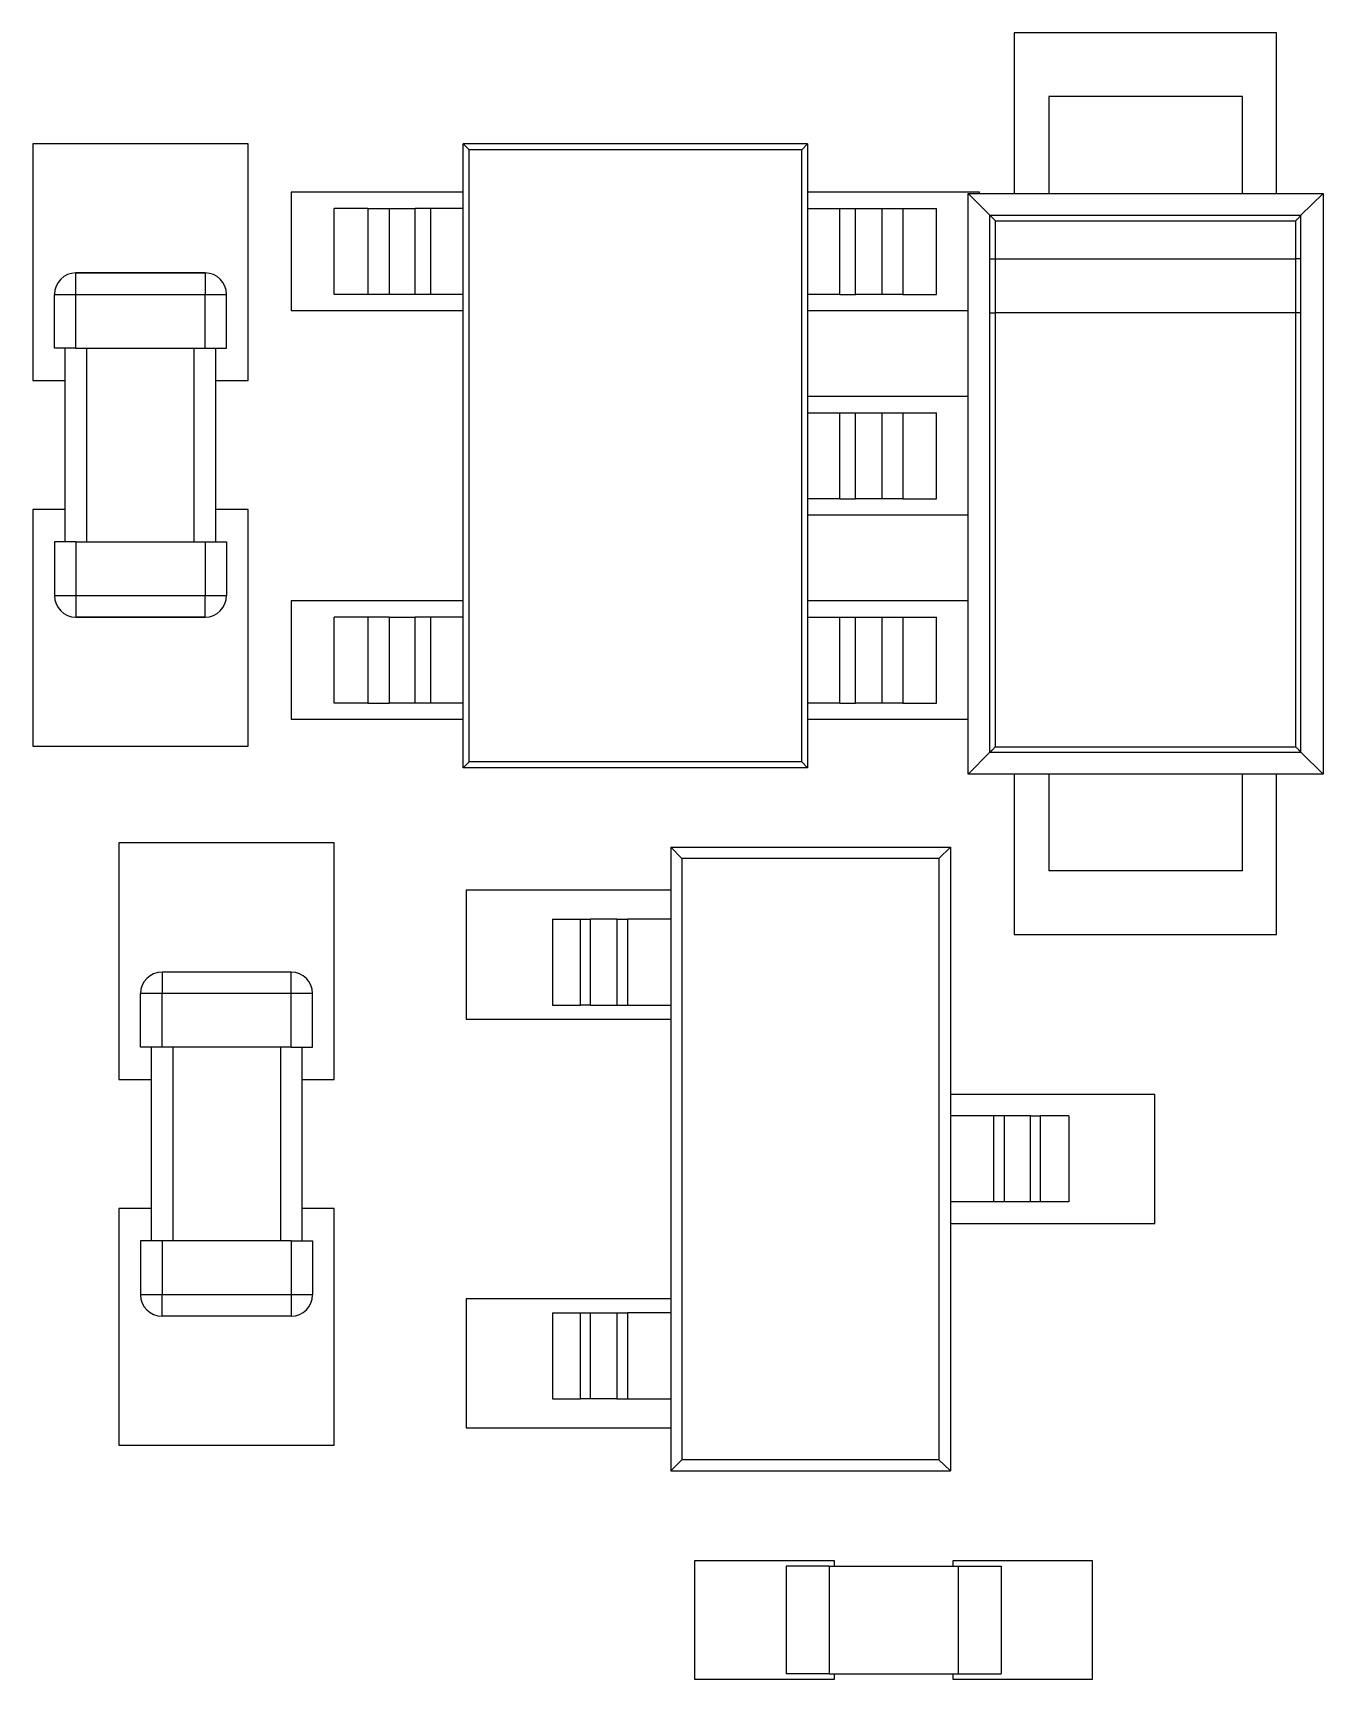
# Model space of a CAD drawing. Extents: x 89.7 to 173.2, y 85.9 to 138.5.
# Drawn here: x 106.4 to 112.4, y 101.71 to 109.37 of the extents above; entities that cross this region are included whole.
import ezdxf

# ---------------------------------------------------------------- set-up
doc = ezdxf.new("R2010")
doc.units = 0
doc.layers.add('View005', color=7, linetype='CONTINUOUS')

msp = doc.modelspace()

# ---------------------------------------------------------------- linework, layer by layer
at = {"layer": 'View005'}
for p, q in [((110.961, 109.366), (110.961, 108.62)), ((112.18, 109.366), (110.961, 109.366)), ((110.961, 109.366), (110.961, 108.62)), ((112.18, 109.366), (110.961, 109.366)), ((112.18, 108.62), (112.18, 109.366)), ((112.18, 108.62), (112.18, 109.366)), ((111.121, 109.07), (111.121, 108.62)), ((112.021, 109.07), (111.121, 109.07)), ((111.121, 109.07), (111.121, 108.62)), ((112.021, 109.07), (111.121, 109.07)), ((112.021, 108.62), (112.021, 109.07)), ((112.021, 108.62), (112.021, 109.07)), ((107.4, 108.85), (106.4, 108.85)), ((106.4, 108.85), (106.4, 107.75)), ((107.4, 108.85), (106.4, 108.85)), ((106.4, 108.85), (106.4, 107.75)), ((107.4, 107.75), (107.4, 108.85)), ((107.4, 107.75), (107.4, 108.85)), ((108.4, 105.95), (108.4, 108.85)), ((108.4, 108.85), (108.427, 108.823)), ((110, 108.85), (108.4, 108.85)), ((108.4, 105.95), (108.4, 108.85)), ((108.4, 108.85), (108.427, 108.823)), ((110, 108.85), (108.4, 108.85)), ((110, 108.85), (109.973, 108.823)), ((110, 108.85), (109.973, 108.823)), ((110, 108.85), (110, 105.95)), ((110, 108.85), (110, 105.95)), ((108.427, 105.977), (108.427, 108.823)), ((109.973, 108.823), (108.427, 108.823)), ((108.427, 105.977), (108.427, 108.823)), ((109.973, 108.823), (108.427, 108.823)), ((109.973, 105.977), (109.973, 108.823)), ((109.973, 105.977), (109.973, 108.823)), ((108.4, 108.625), (107.6, 108.625)), ((107.6, 108.625), (107.6, 108.075)), ((108.4, 108.625), (107.6, 108.625)), ((107.6, 108.625), (107.6, 108.075)), ((110.8, 108.625), (110, 108.625)), ((110.8, 108.625), (110, 108.625)), ((110.848, 108.518), (110.746, 108.62)), ((110.746, 108.62), (111.121, 108.62)), ((110.746, 105.92), (110.746, 108.62)), ((110.848, 108.518), (110.746, 108.62)), ((110.746, 108.62), (111.121, 108.62)), ((110.746, 105.92), (110.746, 108.62)), ((110.8, 108.62), (110.8, 108.625)), ((110.8, 108.62), (110.8, 108.625)), ((111.121, 108.62), (112.021, 108.62)), ((111.121, 108.62), (112.021, 108.62)), ((112.021, 108.62), (112.396, 108.62)), ((112.021, 108.62), (112.396, 108.62)), ((112.293, 108.518), (112.396, 108.62)), ((112.293, 108.518), (112.396, 108.62)), ((112.396, 108.62), (112.396, 105.92)), ((112.396, 108.62), (112.396, 105.92)), ((107.957, 108.55), (107.8, 108.55)), ((107.8, 108.15), (107.8, 108.55)), ((107.957, 108.55), (107.8, 108.55)), ((107.8, 108.15), (107.8, 108.55)), ((107.957, 108.55), (107.957, 108.15)), ((107.957, 108.55), (107.957, 108.15)), ((108.055, 108.55), (108.177, 108.55)), ((108.055, 108.55), (108.177, 108.55)), ((108.055, 108.55), (108.055, 108.15)), ((108.055, 108.55), (108.055, 108.15)), ((108.177, 108.15), (108.177, 108.55)), ((108.177, 108.15), (108.177, 108.55)), ((108.4, 108.55), (108.25, 108.55)), ((108.4, 108.55), (108.25, 108.55)), ((108.25, 108.15), (108.25, 108.55)), ((108.25, 108.15), (108.25, 108.55)), ((110, 108.55), (110.15, 108.55)), ((110, 108.55), (110.15, 108.55)), ((110.15, 108.15), (110.15, 108.55)), ((110.15, 108.15), (110.15, 108.55)), ((110.223, 108.55), (110.345, 108.55)), ((110.223, 108.55), (110.345, 108.55)), ((110.223, 108.15), (110.223, 108.55)), ((110.223, 108.15), (110.223, 108.55)), ((110.345, 108.55), (110.345, 108.15)), ((110.345, 108.55), (110.345, 108.15)), ((110.443, 108.55), (110.6, 108.55)), ((110.443, 108.55), (110.6, 108.55)), ((110.443, 108.55), (110.443, 108.15)), ((110.443, 108.55), (110.443, 108.15)), ((110.6, 108.15), (110.6, 108.55)), ((110.6, 108.15), (110.6, 108.55)), ((110.848, 108.518), (112.293, 108.518)), ((110.848, 108.315), (110.848, 108.518)), ((110.848, 108.518), (112.293, 108.518)), ((110.848, 108.315), (110.848, 108.518)), ((110.873, 108.493), (112.269, 108.493)), ((110.873, 108.315), (110.873, 108.493)), ((110.873, 108.493), (112.269, 108.493)), ((110.873, 108.315), (110.873, 108.493)), ((112.269, 108.315), (112.269, 108.493)), ((112.269, 108.315), (112.269, 108.493)), ((112.293, 108.315), (112.293, 108.518)), ((112.293, 108.315), (112.293, 108.518)), ((110.848, 108.065), (110.848, 108.315)), ((110.848, 108.065), (110.848, 108.315)), ((110.873, 108.065), (110.873, 108.315)), ((110.873, 108.065), (110.873, 108.315)), ((110.873, 108.315), (112.269, 108.315)), ((110.873, 108.315), (112.269, 108.315)), ((112.269, 108.065), (112.269, 108.315)), ((112.269, 108.065), (112.269, 108.315)), ((112.293, 108.065), (112.293, 108.315)), ((112.293, 108.065), (112.293, 108.315)), ((106.6, 108.25), (107.2, 108.25)), ((107.2, 108.25), (106.6, 108.25)), ((106.6, 108.25), (107.2, 108.25)), ((107.2, 108.25), (106.6, 108.25)), ((106.6, 108.25), (107.2, 108.25)), ((106.6, 108.25), (107.2, 108.25)), ((107.2, 108.25), (106.6, 108.25)), ((107.2, 108.25), (106.6, 108.25)), ((106.6, 108.25), (107.2, 108.25)), ((106.6, 108.25), (107.2, 108.25)), ((107.2, 108.25), (106.6, 108.25)), ((107.2, 108.25), (106.6, 108.25)), ((106.5, 107.9), (106.5, 108.15)), ((106.5, 107.9), (106.5, 108.15)), ((106.5, 107.9), (106.5, 108.15)), ((106.5, 107.9), (106.5, 108.15)), ((106.5, 107.9), (106.5, 108.15)), ((106.5, 107.9), (106.5, 108.15)), ((106.6, 107.9), (106.6, 108.15)), ((106.6, 108.15), (107.2, 108.15)), ((106.6, 107.9), (106.6, 108.15)), ((106.6, 108.15), (107.2, 108.15)), ((106.6, 107.9), (106.6, 108.15)), ((106.6, 108.15), (107.2, 108.15)), ((106.6, 107.9), (106.6, 108.15)), ((106.6, 108.15), (107.2, 108.15)), ((106.6, 107.9), (106.6, 108.15)), ((106.6, 108.15), (107.2, 108.15)), ((106.6, 107.9), (106.6, 108.15)), ((106.6, 108.15), (107.2, 108.15)), ((107.2, 107.9), (107.2, 108.15)), ((107.2, 107.9), (107.2, 108.15)), ((107.2, 107.9), (107.2, 108.15)), ((107.2, 107.9), (107.2, 108.15)), ((107.2, 107.9), (107.2, 108.15)), ((107.2, 107.9), (107.2, 108.15)), ((107.3, 107.9), (107.3, 108.15)), ((107.3, 107.9), (107.3, 108.15)), ((107.3, 107.9), (107.3, 108.15)), ((107.3, 107.9), (107.3, 108.15)), ((107.3, 107.9), (107.3, 108.15)), ((107.3, 107.9), (107.3, 108.15)), ((107.957, 108.15), (107.8, 108.15)), ((107.957, 108.15), (107.8, 108.15)), ((108.177, 108.15), (108.055, 108.15)), ((108.177, 108.15), (108.055, 108.15)), ((108.4, 108.15), (108.25, 108.15)), ((108.4, 108.15), (108.25, 108.15)), ((110.15, 108.15), (110, 108.15)), ((110.15, 108.15), (110, 108.15)), ((110.345, 108.15), (110.223, 108.15)), ((110.345, 108.15), (110.223, 108.15)), ((110.443, 108.15), (110.6, 108.15)), ((110.443, 108.15), (110.6, 108.15)), ((107.6, 108.075), (108.4, 108.075)), ((107.6, 108.075), (108.4, 108.075)), ((110, 108.075), (110.746, 108.075)), ((110, 108.075), (110.746, 108.075)), ((110.848, 106.022), (110.848, 108.065)), ((110.848, 106.022), (110.848, 108.065)), ((110.873, 106.047), (110.873, 108.065)), ((110.873, 106.047), (110.873, 108.065)), ((112.269, 108.065), (110.873, 108.065)), ((112.269, 108.065), (110.873, 108.065)), ((112.269, 106.047), (112.269, 108.065)), ((112.269, 106.047), (112.269, 108.065)), ((112.293, 106.022), (112.293, 108.065)), ((112.293, 106.022), (112.293, 108.065)), ((106.55, 107), (106.55, 107.9)), ((106.55, 107), (106.55, 107.9)), ((106.55, 107), (106.55, 107.9)), ((106.55, 107), (106.55, 107.9)), ((106.6, 107.9), (107.2, 107.9)), ((106.6, 107.9), (107.2, 107.9)), ((106.6, 107.9), (107.2, 107.9)), ((106.6, 107.9), (107.2, 107.9)), ((106.6, 107.9), (107.2, 107.9)), ((106.6, 107.9), (107.2, 107.9)), ((106.65, 107), (106.65, 107.9)), ((106.65, 107), (106.65, 107.9)), ((107.15, 107), (107.15, 107.9)), ((107.15, 107), (107.15, 107.9)), ((107.25, 107), (107.25, 107.9)), ((107.25, 107), (107.25, 107.9)), ((107.25, 107), (107.25, 107.9)), ((107.25, 107), (107.25, 107.9)), ((106.4, 107.75), (106.55, 107.75)), ((106.4, 107.75), (106.55, 107.75)), ((107.25, 107.75), (107.4, 107.75)), ((107.25, 107.75), (107.4, 107.75)), ((110.746, 107.675), (110, 107.675)), ((110.746, 107.675), (110, 107.675)), ((110, 107.6), (110.15, 107.6)), ((110, 107.6), (110.15, 107.6)), ((110.15, 107.2), (110.15, 107.6)), ((110.15, 107.2), (110.15, 107.6)), ((110.223, 107.6), (110.345, 107.6)), ((110.223, 107.6), (110.345, 107.6)), ((110.223, 107.2), (110.223, 107.6)), ((110.223, 107.2), (110.223, 107.6)), ((110.345, 107.6), (110.345, 107.2)), ((110.345, 107.6), (110.345, 107.2)), ((110.443, 107.6), (110.6, 107.6)), ((110.443, 107.6), (110.6, 107.6)), ((110.443, 107.6), (110.443, 107.2)), ((110.443, 107.6), (110.443, 107.2)), ((110.6, 107.2), (110.6, 107.6)), ((110.6, 107.2), (110.6, 107.6)), ((106.55, 107.15), (106.4, 107.15)), ((106.4, 107.15), (106.4, 106.05)), ((106.55, 107.15), (106.4, 107.15)), ((106.4, 107.15), (106.4, 106.05)), ((107.4, 107.15), (107.25, 107.15)), ((107.4, 107.15), (107.25, 107.15)), ((107.4, 106.05), (107.4, 107.15)), ((107.4, 106.05), (107.4, 107.15)), ((110.15, 107.2), (110, 107.2)), ((110.15, 107.2), (110, 107.2)), ((110.345, 107.2), (110.223, 107.2)), ((110.345, 107.2), (110.223, 107.2)), ((110.443, 107.2), (110.6, 107.2)), ((110.443, 107.2), (110.6, 107.2)), ((110, 107.125), (110.746, 107.125)), ((110, 107.125), (110.746, 107.125)), ((106.5, 107), (106.5, 106.75)), ((106.5, 107), (106.5, 106.75)), ((106.5, 107), (106.5, 106.75)), ((106.5, 107), (106.5, 106.75)), ((106.5, 107), (106.5, 106.75)), ((106.5, 107), (106.5, 106.75)), ((106.6, 107), (107.2, 107)), ((106.6, 107), (107.2, 107)), ((106.6, 107), (107.2, 107)), ((106.6, 107), (106.6, 106.75)), ((106.6, 107), (107.2, 107)), ((106.6, 107), (106.6, 106.75)), ((106.6, 107), (107.2, 107)), ((106.6, 107), (106.6, 106.75)), ((106.6, 107), (107.2, 107)), ((106.6, 107), (106.6, 106.75)), ((106.6, 107), (106.6, 106.75)), ((106.6, 107), (106.6, 106.75)), ((107.2, 107), (107.2, 106.75)), ((107.2, 107), (107.2, 106.75)), ((107.2, 107), (107.2, 106.75)), ((107.2, 107), (107.2, 106.75)), ((107.2, 107), (107.2, 106.75)), ((107.2, 107), (107.2, 106.75)), ((107.3, 107), (107.3, 106.75)), ((107.3, 107), (107.3, 106.75)), ((107.3, 107), (107.3, 106.75)), ((107.3, 107), (107.3, 106.75)), ((107.3, 107), (107.3, 106.75)), ((107.3, 107), (107.3, 106.75)), ((106.6, 106.75), (107.2, 106.75)), ((106.6, 106.75), (107.2, 106.75)), ((106.6, 106.75), (107.2, 106.75)), ((106.6, 106.75), (107.2, 106.75)), ((106.6, 106.75), (107.2, 106.75)), ((106.6, 106.75), (107.2, 106.75)), ((108.4, 106.725), (107.6, 106.725)), ((107.6, 106.725), (107.6, 106.175)), ((108.4, 106.725), (107.6, 106.725)), ((107.6, 106.725), (107.6, 106.175)), ((110.746, 106.725), (110, 106.725)), ((110.746, 106.725), (110, 106.725)), ((106.6, 106.65), (107.2, 106.65)), ((107.2, 106.65), (106.6, 106.65)), ((106.6, 106.65), (107.2, 106.65)), ((107.2, 106.65), (106.6, 106.65)), ((106.6, 106.65), (107.2, 106.65)), ((106.6, 106.65), (107.2, 106.65)), ((107.2, 106.65), (106.6, 106.65)), ((107.2, 106.65), (106.6, 106.65)), ((106.6, 106.65), (107.2, 106.65)), ((106.6, 106.65), (107.2, 106.65)), ((107.2, 106.65), (106.6, 106.65)), ((107.2, 106.65), (106.6, 106.65)), ((107.8, 106.25), (107.8, 106.65)), ((107.957, 106.65), (107.8, 106.65)), ((107.8, 106.25), (107.8, 106.65)), ((107.957, 106.65), (107.8, 106.65)), ((107.957, 106.65), (107.957, 106.25)), ((107.957, 106.65), (107.957, 106.25)), ((108.055, 106.65), (108.177, 106.65)), ((108.055, 106.65), (108.177, 106.65)), ((108.055, 106.65), (108.055, 106.25)), ((108.055, 106.65), (108.055, 106.25)), ((108.177, 106.25), (108.177, 106.65)), ((108.177, 106.25), (108.177, 106.65)), ((108.4, 106.65), (108.25, 106.65)), ((108.4, 106.65), (108.25, 106.65)), ((108.25, 106.25), (108.25, 106.65)), ((108.25, 106.25), (108.25, 106.65)), ((110, 106.65), (110.15, 106.65)), ((110, 106.65), (110.15, 106.65)), ((110.15, 106.25), (110.15, 106.65)), ((110.15, 106.25), (110.15, 106.65)), ((110.223, 106.65), (110.345, 106.65)), ((110.223, 106.65), (110.345, 106.65)), ((110.223, 106.25), (110.223, 106.65)), ((110.223, 106.25), (110.223, 106.65)), ((110.345, 106.65), (110.345, 106.25)), ((110.345, 106.65), (110.345, 106.25)), ((110.443, 106.65), (110.6, 106.65)), ((110.443, 106.65), (110.6, 106.65)), ((110.443, 106.65), (110.443, 106.25)), ((110.443, 106.65), (110.443, 106.25)), ((110.6, 106.25), (110.6, 106.65)), ((110.6, 106.25), (110.6, 106.65)), ((107.957, 106.25), (107.8, 106.25)), ((107.957, 106.25), (107.8, 106.25)), ((108.177, 106.25), (108.055, 106.25)), ((108.177, 106.25), (108.055, 106.25)), ((108.4, 106.25), (108.25, 106.25)), ((108.4, 106.25), (108.25, 106.25)), ((110.15, 106.25), (110, 106.25)), ((110.15, 106.25), (110, 106.25)), ((110.345, 106.25), (110.223, 106.25)), ((110.345, 106.25), (110.223, 106.25)), ((110.443, 106.25), (110.6, 106.25)), ((110.443, 106.25), (110.6, 106.25)), ((107.6, 106.175), (108.4, 106.175)), ((107.6, 106.175), (108.4, 106.175)), ((110, 106.175), (110.746, 106.175)), ((110, 106.175), (110.746, 106.175)), ((106.4, 106.05), (107.4, 106.05)), ((106.4, 106.05), (107.4, 106.05)), ((110.848, 106.022), (110.746, 105.92)), ((110.848, 106.022), (110.746, 105.92)), ((110.848, 106.022), (112.293, 106.022)), ((110.848, 106.022), (112.293, 106.022)), ((110.873, 106.047), (112.269, 106.047)), ((110.873, 106.047), (112.269, 106.047)), ((112.293, 106.022), (112.396, 105.92)), ((112.293, 106.022), (112.396, 105.92)), ((108.4, 105.95), (108.427, 105.977)), ((108.4, 105.95), (108.427, 105.977)), ((110, 105.95), (108.4, 105.95)), ((110, 105.95), (108.4, 105.95)), ((109.973, 105.977), (108.427, 105.977)), ((109.973, 105.977), (108.427, 105.977)), ((110, 105.95), (109.973, 105.977)), ((110, 105.95), (109.973, 105.977)), ((111.121, 105.92), (110.746, 105.92)), ((111.121, 105.92), (110.746, 105.92)), ((110.961, 105.92), (110.961, 105.175)), ((110.961, 105.92), (110.961, 105.175)), ((112.021, 105.92), (111.121, 105.92)), ((111.121, 105.92), (111.121, 105.47)), ((112.021, 105.92), (111.121, 105.92)), ((111.121, 105.92), (111.121, 105.47)), ((112.396, 105.92), (112.021, 105.92)), ((112.021, 105.47), (112.021, 105.92)), ((112.396, 105.92), (112.021, 105.92)), ((112.021, 105.47), (112.021, 105.92)), ((112.18, 105.175), (112.18, 105.92)), ((112.18, 105.175), (112.18, 105.92)), ((106.8, 105.6), (106.8, 104.5)), ((107.8, 105.6), (106.8, 105.6)), ((106.8, 105.6), (106.8, 104.5)), ((107.8, 105.6), (106.8, 105.6)), ((107.8, 104.5), (107.8, 105.6)), ((107.8, 104.5), (107.8, 105.6)), ((109.364, 105.581), (110.664, 105.581)), ((109.416, 105.528), (109.364, 105.581)), ((109.364, 105.581), (109.364, 105.246)), ((109.364, 105.581), (110.664, 105.581)), ((109.416, 105.528), (109.364, 105.581)), ((109.364, 105.581), (109.364, 105.246)), ((110.664, 105.581), (110.611, 105.528)), ((110.664, 105.581), (110.611, 105.528)), ((110.664, 105.581), (110.664, 105.246)), ((110.664, 105.581), (110.664, 105.246)), ((110.611, 105.528), (109.416, 105.528)), ((109.416, 105.528), (109.416, 102.733)), ((110.611, 105.528), (109.416, 105.528)), ((109.416, 105.528), (109.416, 102.733)), ((110.611, 105.528), (110.611, 102.733)), ((110.611, 105.528), (110.611, 102.733)), ((112.021, 105.47), (111.121, 105.47)), ((112.021, 105.47), (111.121, 105.47)), ((108.414, 105.381), (108.414, 104.781)), ((109.364, 105.381), (108.414, 105.381)), ((108.414, 105.381), (108.414, 104.781)), ((109.364, 105.381), (108.414, 105.381)), ((108.814, 105.246), (108.945, 105.246)), ((108.814, 105.246), (108.814, 104.846)), ((108.814, 105.246), (108.945, 105.246)), ((108.814, 105.246), (108.814, 104.846)), ((108.945, 104.846), (108.945, 105.246)), ((108.945, 104.846), (108.945, 105.246)), ((109.113, 105.246), (108.991, 105.246)), ((109.113, 105.246), (108.991, 105.246)), ((108.991, 104.846), (108.991, 105.246)), ((108.991, 104.846), (108.991, 105.246)), ((109.113, 105.246), (109.113, 104.846)), ((109.113, 105.246), (109.113, 104.846)), ((109.364, 105.246), (109.164, 105.246)), ((109.364, 105.246), (109.164, 105.246)), ((109.164, 105.246), (109.164, 104.846)), ((109.164, 105.246), (109.164, 104.846)), ((109.364, 105.246), (109.364, 104.846)), ((109.364, 105.246), (109.364, 104.846)), ((110.664, 105.246), (110.664, 104.846)), ((110.664, 105.246), (110.664, 104.846)), ((110.961, 105.175), (112.18, 105.175)), ((110.961, 105.175), (112.18, 105.175)), ((107.6, 105), (107, 105)), ((107.6, 105), (107, 105)), ((107.6, 105), (107, 105)), ((107.6, 105), (107, 105)), ((107.6, 105), (107, 105)), ((107.6, 105), (107, 105)), ((106.9, 104.65), (106.9, 104.9)), ((106.9, 104.65), (106.9, 104.9)), ((106.9, 104.65), (106.9, 104.9)), ((106.9, 104.65), (106.9, 104.9)), ((106.9, 104.65), (106.9, 104.9)), ((106.9, 104.65), (106.9, 104.9)), ((106.9, 104.65), (106.9, 104.9)), ((106.9, 104.65), (106.9, 104.9)), ((106.9, 104.65), (106.9, 104.9)), ((106.9, 104.65), (106.9, 104.9)), ((106.9, 104.65), (106.9, 104.9)), ((106.9, 104.65), (106.9, 104.9)), ((107.6, 104.9), (107, 104.9)), ((107, 104.65), (107, 104.9)), ((107, 104.65), (107, 104.9)), ((107.6, 104.9), (107, 104.9)), ((107.6, 104.9), (107, 104.9)), ((107, 104.65), (107, 104.9)), ((107, 104.65), (107, 104.9)), ((107.6, 104.9), (107, 104.9)), ((107.6, 104.9), (107, 104.9)), ((107, 104.65), (107, 104.9)), ((107.6, 104.9), (107, 104.9)), ((107, 104.65), (107, 104.9)), ((107.6, 104.65), (107.6, 104.9)), ((107.6, 104.65), (107.6, 104.9)), ((107.6, 104.65), (107.6, 104.9)), ((107.6, 104.65), (107.6, 104.9)), ((107.6, 104.65), (107.6, 104.9)), ((107.6, 104.65), (107.6, 104.9)), ((107.7, 104.65), (107.7, 104.9)), ((107.7, 104.65), (107.7, 104.9)), ((107.7, 104.65), (107.7, 104.9)), ((107.7, 104.65), (107.7, 104.9)), ((107.7, 104.65), (107.7, 104.9)), ((107.7, 104.65), (107.7, 104.9)), ((107.7, 104.65), (107.7, 104.9)), ((107.7, 104.65), (107.7, 104.9)), ((107.7, 104.65), (107.7, 104.9)), ((107.7, 104.65), (107.7, 104.9)), ((107.7, 104.65), (107.7, 104.9)), ((107.7, 104.65), (107.7, 104.9)), ((108.414, 104.781), (109.364, 104.781)), ((108.414, 104.781), (109.364, 104.781)), ((108.814, 104.846), (108.945, 104.846)), ((108.814, 104.846), (108.945, 104.846)), ((108.991, 104.846), (109.113, 104.846)), ((108.991, 104.846), (109.113, 104.846)), ((109.164, 104.846), (109.364, 104.846)), ((109.164, 104.846), (109.364, 104.846)), ((109.364, 104.846), (109.364, 104.331)), ((109.364, 104.846), (109.364, 104.331)), ((110.664, 104.846), (110.664, 104.331)), ((110.664, 104.846), (110.664, 104.331)), ((106.95, 104.65), (106.95, 103.75)), ((106.95, 104.65), (106.95, 103.75)), ((106.95, 104.65), (106.95, 103.75)), ((106.95, 104.65), (106.95, 103.75)), ((107.6, 104.65), (107, 104.65)), ((107.6, 104.65), (107, 104.65)), ((107.6, 104.65), (107, 104.65)), ((107.6, 104.65), (107, 104.65)), ((107.6, 104.65), (107, 104.65)), ((107.6, 104.65), (107, 104.65)), ((107.05, 104.65), (107.05, 103.75)), ((107.05, 104.65), (107.05, 103.75)), ((107.55, 104.65), (107.55, 103.75)), ((107.55, 104.65), (107.55, 103.75)), ((107.65, 104.65), (107.65, 103.75)), ((107.65, 104.65), (107.65, 103.75)), ((106.8, 104.5), (106.95, 104.5)), ((106.8, 104.5), (106.95, 104.5)), ((107.65, 104.5), (107.8, 104.5)), ((107.65, 104.5), (107.8, 104.5)), ((111.614, 104.431), (110.664, 104.431)), ((111.614, 104.431), (110.664, 104.431)), ((111.614, 103.831), (111.614, 104.431)), ((111.614, 103.831), (111.614, 104.431)), ((109.364, 104.331), (109.364, 103.931)), ((109.364, 104.331), (109.364, 103.931)), ((110.864, 104.331), (110.664, 104.331)), ((110.664, 104.331), (110.664, 103.931)), ((110.864, 104.331), (110.664, 104.331)), ((110.664, 104.331), (110.664, 103.931)), ((110.864, 104.331), (110.864, 103.931)), ((110.864, 104.331), (110.864, 103.931)), ((111.036, 104.331), (110.914, 104.331)), ((111.036, 104.331), (110.914, 104.331)), ((110.914, 104.331), (110.914, 103.931)), ((110.914, 104.331), (110.914, 103.931)), ((111.036, 103.931), (111.036, 104.331)), ((111.036, 103.931), (111.036, 104.331)), ((111.214, 104.331), (111.082, 104.331)), ((111.214, 104.331), (111.082, 104.331)), ((111.082, 103.931), (111.082, 104.331)), ((111.082, 103.931), (111.082, 104.331)), ((111.214, 104.331), (111.214, 103.931)), ((111.214, 104.331), (111.214, 103.931)), ((109.364, 103.931), (109.364, 103.416)), ((109.364, 103.931), (109.364, 103.416)), ((110.864, 103.931), (110.664, 103.931)), ((110.664, 103.931), (110.664, 103.416)), ((110.864, 103.931), (110.664, 103.931)), ((110.664, 103.931), (110.664, 103.416)), ((111.036, 103.931), (110.914, 103.931)), ((111.036, 103.931), (110.914, 103.931)), ((111.214, 103.931), (111.082, 103.931)), ((111.214, 103.931), (111.082, 103.931)), ((106.8, 103.9), (106.8, 102.8)), ((106.95, 103.9), (106.8, 103.9)), ((106.8, 103.9), (106.8, 102.8)), ((106.95, 103.9), (106.8, 103.9)), ((107.8, 103.9), (107.65, 103.9)), ((107.8, 103.9), (107.65, 103.9)), ((107.8, 102.8), (107.8, 103.9)), ((107.8, 102.8), (107.8, 103.9)), ((110.664, 103.831), (111.614, 103.831)), ((110.664, 103.831), (111.614, 103.831)), ((106.9, 103.75), (106.9, 103.5)), ((106.9, 103.75), (106.9, 103.5)), ((106.9, 103.75), (106.9, 103.5)), ((106.9, 103.75), (106.9, 103.5)), ((106.9, 103.75), (106.9, 103.5)), ((106.9, 103.75), (106.9, 103.5)), ((107.6, 103.75), (107, 103.75)), ((107.6, 103.75), (107, 103.75)), ((107.6, 103.75), (107, 103.75)), ((107, 103.75), (107, 103.5)), ((107.6, 103.75), (107, 103.75)), ((107, 103.75), (107, 103.5)), ((107.6, 103.75), (107, 103.75)), ((107, 103.75), (107, 103.5)), ((107.6, 103.75), (107, 103.75)), ((107, 103.75), (107, 103.5)), ((107, 103.75), (107, 103.5)), ((107, 103.75), (107, 103.5)), ((107.6, 103.75), (107.6, 103.5)), ((107.6, 103.75), (107.6, 103.5)), ((107.6, 103.75), (107.6, 103.5)), ((107.6, 103.75), (107.6, 103.5)), ((107.6, 103.75), (107.6, 103.5)), ((107.6, 103.75), (107.6, 103.5)), ((107.7, 103.75), (107.7, 103.5)), ((107.7, 103.75), (107.7, 103.5)), ((107.7, 103.75), (107.7, 103.5)), ((107.7, 103.75), (107.7, 103.5)), ((107.7, 103.75), (107.7, 103.5)), ((107.7, 103.75), (107.7, 103.5)), ((107.6, 103.5), (107, 103.5)), ((107.6, 103.5), (107, 103.5)), ((107.6, 103.5), (107, 103.5)), ((107.6, 103.5), (107, 103.5)), ((107.6, 103.5), (107, 103.5)), ((107.6, 103.5), (107, 103.5)), ((108.414, 103.481), (108.414, 102.881)), ((109.364, 103.481), (108.414, 103.481)), ((108.414, 103.481), (108.414, 102.881)), ((109.364, 103.481), (108.414, 103.481)), ((107.6, 103.4), (107, 103.4)), ((107.6, 103.4), (107, 103.4)), ((107.6, 103.4), (107, 103.4)), ((107.6, 103.4), (107, 103.4)), ((107.6, 103.4), (107, 103.4)), ((107.6, 103.4), (107, 103.4)), ((108.814, 103.416), (108.945, 103.416)), ((108.814, 103.416), (108.814, 103.016)), ((108.814, 103.416), (108.945, 103.416)), ((108.814, 103.416), (108.814, 103.016)), ((108.945, 103.016), (108.945, 103.416)), ((108.945, 103.016), (108.945, 103.416)), ((108.991, 103.416), (109.113, 103.416)), ((108.991, 103.416), (109.113, 103.416)), ((108.991, 103.016), (108.991, 103.416)), ((108.991, 103.016), (108.991, 103.416)), ((109.113, 103.416), (109.113, 103.016)), ((109.113, 103.416), (109.113, 103.016)), ((109.364, 103.416), (109.164, 103.416)), ((109.364, 103.416), (109.164, 103.416)), ((109.164, 103.416), (109.164, 103.016)), ((109.164, 103.416), (109.164, 103.016)), ((109.364, 103.416), (109.364, 103.016)), ((109.364, 103.416), (109.364, 103.016)), ((110.664, 103.416), (110.664, 103.016)), ((110.664, 103.416), (110.664, 103.016)), ((108.814, 103.016), (108.945, 103.016)), ((108.814, 103.016), (108.945, 103.016)), ((109.113, 103.016), (108.991, 103.016)), ((109.113, 103.016), (108.991, 103.016)), ((109.164, 103.016), (109.364, 103.016)), ((109.164, 103.016), (109.364, 103.016)), ((109.364, 103.016), (109.364, 102.681)), ((109.364, 103.016), (109.364, 102.681)), ((110.664, 103.016), (110.664, 102.681)), ((110.664, 103.016), (110.664, 102.681)), ((108.414, 102.881), (109.364, 102.881)), ((108.414, 102.881), (109.364, 102.881)), ((106.8, 102.8), (107.8, 102.8)), ((106.8, 102.8), (107.8, 102.8)), ((109.416, 102.733), (109.364, 102.681)), ((109.416, 102.733), (109.364, 102.681)), ((110.611, 102.733), (109.416, 102.733)), ((110.611, 102.733), (109.416, 102.733)), ((110.611, 102.733), (110.664, 102.681)), ((110.611, 102.733), (110.664, 102.681)), ((109.364, 102.681), (110.664, 102.681)), ((109.364, 102.681), (110.664, 102.681)), ((110.125, 102.263), (109.475, 102.263)), ((109.475, 102.263), (109.475, 101.713)), ((110.125, 102.263), (109.475, 102.263)), ((109.475, 102.263), (109.475, 101.713)), ((110.125, 102.238), (110.125, 102.263)), ((110.125, 102.238), (110.125, 102.263)), ((111.325, 102.263), (110.675, 102.263)), ((110.675, 102.263), (110.675, 102.238)), ((111.325, 102.263), (110.675, 102.263)), ((110.675, 102.263), (110.675, 102.238)), ((111.325, 101.713), (111.325, 102.263)), ((111.325, 101.713), (111.325, 102.263)), ((109.9, 102.238), (109.9, 101.738)), ((110.1, 102.238), (109.9, 102.238)), ((109.9, 102.238), (109.9, 101.738)), ((110.1, 102.238), (109.9, 102.238)), ((110.1, 102.238), (110.1, 101.738)), ((110.1, 102.238), (110.1, 101.738)), ((110.1, 102.238), (110.7, 102.238)), ((110.1, 102.238), (110.1, 101.738)), ((110.1, 102.238), (110.1, 101.738)), ((110.1, 102.238), (110.7, 102.238)), ((110.7, 102.238), (110.7, 101.738)), ((110.7, 102.238), (110.9, 102.238)), ((110.7, 102.238), (110.7, 101.738)), ((110.7, 102.238), (110.7, 101.738)), ((110.7, 102.238), (110.9, 102.238)), ((110.7, 102.238), (110.7, 101.738)), ((110.9, 102.238), (110.9, 101.738)), ((110.9, 102.238), (110.9, 101.738)), ((109.475, 101.713), (110.125, 101.713)), ((109.475, 101.713), (110.125, 101.713)), ((110.1, 101.738), (109.9, 101.738)), ((110.1, 101.738), (109.9, 101.738)), ((110.1, 101.738), (110.7, 101.738)), ((110.1, 101.738), (110.7, 101.738)), ((110.125, 101.713), (110.125, 101.738)), ((110.125, 101.713), (110.125, 101.738)), ((110.675, 101.738), (110.675, 101.713)), ((110.675, 101.738), (110.675, 101.713)), ((110.675, 101.713), (111.325, 101.713)), ((110.675, 101.713), (111.325, 101.713)), ((110.7, 101.738), (110.9, 101.738)), ((110.7, 101.738), (110.9, 101.738))]:
    msp.add_line(p, q, dxfattribs=at)
for centre, start, end in [((106.6, 108.15), 90, 180), ((106.6, 108.15), 90, 180), ((106.6, 108.15), 90, 180), ((106.6, 108.15), 90, 180), ((106.6, 108.15), 90, 180), ((106.6, 108.15), 90, 180), ((107.2, 108.15), 0, 90), ((107.2, 108.15), 0, 90), ((107.2, 108.15), 0, 90), ((107.2, 108.15), 0, 90), ((107.2, 108.15), 0, 90), ((107.2, 108.15), 0, 90), ((107.2, 108.15), 0, 90), ((107.2, 108.15), 0, 90), ((107.2, 108.15), 0, 90), ((107.2, 108.15), 0, 90), ((106.6, 106.75), 180, -90), ((106.6, 106.75), 180, -90), ((106.6, 106.75), -180, -90), ((106.6, 106.75), 180, -90), ((106.6, 106.75), -180, -90), ((106.6, 106.75), 180, -90), ((106.6, 106.75), -180, -90), ((106.6, 106.75), 180, -90), ((106.6, 106.75), -180, -90), ((106.6, 106.75), 180, -90), ((107.2, 106.75), -90, 0), ((107.2, 106.75), -90, 0), ((107.2, 106.75), -90, 0), ((107.2, 106.75), -90, 0), ((107.2, 106.75), -90, 0), ((107.2, 106.75), -90, 0), ((107.2, 106.75), -90, 0), ((107.2, 106.75), -90, 0), ((107.2, 106.75), -90, 0), ((107.2, 106.75), -90, 0), ((107, 104.9), 90, 180), ((107, 104.9), 90, 180), ((107, 104.9), 90, 180), ((107, 104.9), 90, 180), ((107, 104.9), 90, -180), ((107, 104.9), 90, -180), ((107, 104.9), 90, 180), ((107, 104.9), 90, 180), ((107, 104.9), 90, -180), ((107, 104.9), 90, -180), ((107, 104.9), 90, 180), ((107, 104.9), 90, 180), ((107, 104.9), 90, 180), ((107, 104.9), 90, 180), ((107.6, 104.9), 0, 90), ((107.6, 104.9), 0, 90), ((107.6, 104.9), 0, 90), ((107.6, 104.9), 0, 90), ((107.6, 104.9), 0, 90), ((107.6, 104.9), 0, 90), ((107.6, 104.9), 0, 90), ((107.6, 104.9), 0, 90), ((107.6, 104.9), 0, 90), ((107.6, 104.9), 0, 90), ((107.6, 104.9), 0, 90), ((107.6, 104.9), 0, 90), ((107.6, 104.9), 0, 90), ((107.6, 104.9), 0, 90), ((107, 103.5), 180, -90), ((107, 103.5), 180, -90), ((107, 103.5), 180, -90), ((107, 103.5), 180, -90), ((107, 103.5), 180, -90), ((107, 103.5), 180, -90), ((107, 103.5), 180, -90), ((107, 103.5), 180, -90), ((107, 103.5), 180, -90), ((107, 103.5), 180, -90), ((107, 103.5), 180, -90), ((107, 103.5), 180, -90), ((107, 103.5), 180, -90), ((107, 103.5), 180, -90), ((107.6, 103.5), -90, 0), ((107.6, 103.5), -90, 0), ((107.6, 103.5), -90, 0), ((107.6, 103.5), -90, 0), ((107.6, 103.5), -90, 0), ((107.6, 103.5), -90, 0), ((107.6, 103.5), -90, 0), ((107.6, 103.5), -90, 0), ((107.6, 103.5), -90, 0), ((107.6, 103.5), -90, 0), ((107.6, 103.5), -90, 0), ((107.6, 103.5), -90, 0), ((107.6, 103.5), -90, 0), ((107.6, 103.5), -90, 0)]:
    msp.add_arc(centre, 0.1, start, end, dxfattribs=at)
for points, degree in [([(107.957, 108.55), (108.003, 108.55), (108.046, 108.55), (108.055, 108.55)], 3), ([(107.957, 108.55), (108.003, 108.55), (108.046, 108.55), (108.055, 108.55)], 3), ([(108.25, 108.55), (108.215, 108.55), (108.183, 108.55), (108.177, 108.55)], 3), ([(108.25, 108.55), (108.215, 108.55), (108.183, 108.55), (108.177, 108.55)], 3), ([(110.15, 108.55), (110.185, 108.55), (110.217, 108.55), (110.223, 108.55)], 3), ([(110.15, 108.55), (110.185, 108.55), (110.217, 108.55), (110.223, 108.55)], 3), ([(110.345, 108.55), (110.354, 108.55), (110.397, 108.55), (110.443, 108.55)], 3), ([(110.345, 108.55), (110.354, 108.55), (110.397, 108.55), (110.443, 108.55)], 3), ([(110.848, 108.518), (110.853, 108.513), (110.873, 108.493)], 2), ([(110.848, 108.518), (110.853, 108.513), (110.873, 108.493)], 2), ([(112.293, 108.518), (112.289, 108.513), (112.269, 108.493)], 2), ([(112.293, 108.518), (112.289, 108.513), (112.269, 108.493)], 2), ([(110.848, 108.315), (110.853, 108.315), (110.873, 108.315)], 2), ([(110.848, 108.315), (110.853, 108.315), (110.873, 108.315)], 2), ([(112.293, 108.315), (112.289, 108.315), (112.269, 108.315)], 2), ([(112.293, 108.315), (112.289, 108.315), (112.269, 108.315)], 2), ([(106.6, 108.15), (106.6, 108.203), (106.6, 108.251), (106.6, 108.25)], 3), ([(106.6, 108.15), (106.6, 108.203), (106.6, 108.251), (106.6, 108.25)], 3), ([(106.6, 108.15), (106.6, 108.203), (106.6, 108.251), (106.6, 108.25)], 3), ([(106.6, 108.15), (106.6, 108.203), (106.6, 108.251), (106.6, 108.25)], 3), ([(106.6, 108.15), (106.6, 108.203), (106.6, 108.251), (106.6, 108.25)], 3), ([(106.6, 108.15), (106.6, 108.203), (106.6, 108.251), (106.6, 108.25)], 3), ([(107.2, 108.25), (107.2, 108.251), (107.2, 108.203), (107.2, 108.15)], 3), ([(107.2, 108.25), (107.2, 108.251), (107.2, 108.203), (107.2, 108.15)], 3), ([(107.2, 108.25), (107.2, 108.251), (107.2, 108.203), (107.2, 108.15)], 3), ([(107.2, 108.25), (107.2, 108.251), (107.2, 108.203), (107.2, 108.15)], 3), ([(107.2, 108.25), (107.2, 108.251), (107.2, 108.203), (107.2, 108.15)], 3), ([(107.2, 108.25), (107.2, 108.251), (107.2, 108.203), (107.2, 108.15)], 3), ([(106.5, 108.15), (106.499, 108.15), (106.547, 108.15), (106.6, 108.15)], 3), ([(106.5, 108.15), (106.499, 108.15), (106.547, 108.15), (106.6, 108.15)], 3), ([(106.5, 108.15), (106.499, 108.15), (106.547, 108.15), (106.6, 108.15)], 3), ([(106.5, 108.15), (106.499, 108.15), (106.547, 108.15), (106.6, 108.15)], 3), ([(106.5, 108.15), (106.499, 108.15), (106.547, 108.15), (106.6, 108.15)], 3), ([(106.5, 108.15), (106.499, 108.15), (106.547, 108.15), (106.6, 108.15)], 3), ([(107.2, 108.15), (107.253, 108.15), (107.301, 108.15), (107.3, 108.15)], 3), ([(107.2, 108.15), (107.253, 108.15), (107.301, 108.15), (107.3, 108.15)], 3), ([(107.2, 108.15), (107.253, 108.15), (107.301, 108.15), (107.3, 108.15)], 3), ([(107.2, 108.15), (107.253, 108.15), (107.301, 108.15), (107.3, 108.15)], 3), ([(107.2, 108.15), (107.253, 108.15), (107.301, 108.15), (107.3, 108.15)], 3), ([(107.2, 108.15), (107.253, 108.15), (107.301, 108.15), (107.3, 108.15)], 3), ([(108.055, 108.15), (108.046, 108.15), (108.003, 108.15), (107.957, 108.15)], 3), ([(108.055, 108.15), (108.046, 108.15), (108.003, 108.15), (107.957, 108.15)], 3), ([(108.25, 108.15), (108.215, 108.15), (108.183, 108.15), (108.177, 108.15)], 3), ([(108.25, 108.15), (108.215, 108.15), (108.183, 108.15), (108.177, 108.15)], 3), ([(110.15, 108.15), (110.185, 108.15), (110.217, 108.15), (110.223, 108.15)], 3), ([(110.15, 108.15), (110.185, 108.15), (110.217, 108.15), (110.223, 108.15)], 3), ([(110.443, 108.15), (110.397, 108.15), (110.354, 108.15), (110.345, 108.15)], 3), ([(110.443, 108.15), (110.397, 108.15), (110.354, 108.15), (110.345, 108.15)], 3), ([(110.848, 108.065), (110.853, 108.065), (110.873, 108.065)], 2), ([(110.848, 108.065), (110.853, 108.065), (110.873, 108.065)], 2), ([(112.293, 108.065), (112.289, 108.065), (112.269, 108.065)], 2), ([(112.293, 108.065), (112.289, 108.065), (112.269, 108.065)], 2), ([(106.6, 107.9), (106.547, 107.9), (106.499, 107.9), (106.5, 107.9)], 3), ([(106.6, 107.9), (106.547, 107.9), (106.499, 107.9), (106.5, 107.9)], 3), ([(106.6, 107.9), (106.547, 107.9), (106.499, 107.9), (106.5, 107.9)], 3), ([(106.6, 107.9), (106.547, 107.9), (106.499, 107.9), (106.5, 107.9)], 3), ([(106.6, 107.9), (106.547, 107.9), (106.499, 107.9), (106.5, 107.9)], 3), ([(106.6, 107.9), (106.547, 107.9), (106.499, 107.9), (106.5, 107.9)], 3), ([(107.2, 107.9), (107.253, 107.9), (107.301, 107.9), (107.3, 107.9)], 3), ([(107.2, 107.9), (107.253, 107.9), (107.301, 107.9), (107.3, 107.9)], 3), ([(107.2, 107.9), (107.253, 107.9), (107.301, 107.9), (107.3, 107.9)], 3), ([(107.2, 107.9), (107.253, 107.9), (107.301, 107.9), (107.3, 107.9)], 3), ([(107.2, 107.9), (107.253, 107.9), (107.301, 107.9), (107.3, 107.9)], 3), ([(107.2, 107.9), (107.253, 107.9), (107.301, 107.9), (107.3, 107.9)], 3), ([(110.15, 107.6), (110.185, 107.6), (110.217, 107.6), (110.223, 107.6)], 3), ([(110.15, 107.6), (110.185, 107.6), (110.217, 107.6), (110.223, 107.6)], 3), ([(110.345, 107.6), (110.354, 107.6), (110.397, 107.6), (110.443, 107.6)], 3), ([(110.345, 107.6), (110.354, 107.6), (110.397, 107.6), (110.443, 107.6)], 3), ([(110.15, 107.2), (110.185, 107.2), (110.217, 107.2), (110.223, 107.2)], 3), ([(110.15, 107.2), (110.185, 107.2), (110.217, 107.2), (110.223, 107.2)], 3), ([(110.443, 107.2), (110.397, 107.2), (110.354, 107.2), (110.345, 107.2)], 3), ([(110.443, 107.2), (110.397, 107.2), (110.354, 107.2), (110.345, 107.2)], 3), ([(106.6, 107), (106.547, 107), (106.499, 107), (106.5, 107)], 3), ([(106.6, 107), (106.547, 107), (106.499, 107), (106.5, 107)], 3), ([(106.6, 107), (106.547, 107), (106.499, 107), (106.5, 107)], 3), ([(106.6, 107), (106.547, 107), (106.499, 107), (106.5, 107)], 3), ([(106.6, 107), (106.547, 107), (106.499, 107), (106.5, 107)], 3), ([(106.6, 107), (106.547, 107), (106.499, 107), (106.5, 107)], 3), ([(107.2, 107), (107.253, 107), (107.301, 107), (107.3, 107)], 3), ([(107.2, 107), (107.253, 107), (107.301, 107), (107.3, 107)], 3), ([(107.2, 107), (107.253, 107), (107.301, 107), (107.3, 107)], 3), ([(107.2, 107), (107.253, 107), (107.301, 107), (107.3, 107)], 3), ([(107.2, 107), (107.253, 107), (107.301, 107), (107.3, 107)], 3), ([(107.2, 107), (107.253, 107), (107.301, 107), (107.3, 107)], 3), ([(106.5, 106.75), (106.499, 106.75), (106.547, 106.75), (106.6, 106.75)], 3), ([(106.5, 106.75), (106.499, 106.75), (106.547, 106.75), (106.6, 106.75)], 3), ([(106.5, 106.75), (106.499, 106.75), (106.547, 106.75), (106.6, 106.75)], 3), ([(106.5, 106.75), (106.499, 106.75), (106.547, 106.75), (106.6, 106.75)], 3), ([(106.5, 106.75), (106.499, 106.75), (106.547, 106.75), (106.6, 106.75)], 3), ([(106.5, 106.75), (106.499, 106.75), (106.547, 106.75), (106.6, 106.75)], 3), ([(106.6, 106.75), (106.6, 106.697), (106.6, 106.649), (106.6, 106.65)], 3), ([(106.6, 106.75), (106.6, 106.697), (106.6, 106.649), (106.6, 106.65)], 3), ([(106.6, 106.75), (106.6, 106.697), (106.6, 106.649), (106.6, 106.65)], 3), ([(106.6, 106.75), (106.6, 106.697), (106.6, 106.649), (106.6, 106.65)], 3), ([(106.6, 106.75), (106.6, 106.697), (106.6, 106.649), (106.6, 106.65)], 3), ([(106.6, 106.75), (106.6, 106.697), (106.6, 106.649), (106.6, 106.65)], 3), ([(107.2, 106.75), (107.253, 106.75), (107.301, 106.75), (107.3, 106.75)], 3), ([(107.2, 106.65), (107.2, 106.649), (107.2, 106.697), (107.2, 106.75)], 3), ([(107.2, 106.65), (107.2, 106.649), (107.2, 106.697), (107.2, 106.75)], 3), ([(107.2, 106.75), (107.253, 106.75), (107.301, 106.75), (107.3, 106.75)], 3), ([(107.2, 106.75), (107.253, 106.75), (107.301, 106.75), (107.3, 106.75)], 3), ([(107.2, 106.65), (107.2, 106.649), (107.2, 106.697), (107.2, 106.75)], 3), ([(107.2, 106.65), (107.2, 106.649), (107.2, 106.697), (107.2, 106.75)], 3), ([(107.2, 106.75), (107.253, 106.75), (107.301, 106.75), (107.3, 106.75)], 3), ([(107.2, 106.75), (107.253, 106.75), (107.301, 106.75), (107.3, 106.75)], 3), ([(107.2, 106.65), (107.2, 106.649), (107.2, 106.697), (107.2, 106.75)], 3), ([(107.2, 106.75), (107.253, 106.75), (107.301, 106.75), (107.3, 106.75)], 3), ([(107.2, 106.65), (107.2, 106.649), (107.2, 106.697), (107.2, 106.75)], 3), ([(108.055, 106.65), (108.046, 106.65), (108.003, 106.65), (107.957, 106.65)], 3), ([(108.055, 106.65), (108.046, 106.65), (108.003, 106.65), (107.957, 106.65)], 3), ([(108.25, 106.65), (108.215, 106.65), (108.183, 106.65), (108.177, 106.65)], 3), ([(108.25, 106.65), (108.215, 106.65), (108.183, 106.65), (108.177, 106.65)], 3), ([(110.15, 106.65), (110.185, 106.65), (110.217, 106.65), (110.223, 106.65)], 3), ([(110.15, 106.65), (110.185, 106.65), (110.217, 106.65), (110.223, 106.65)], 3), ([(110.345, 106.65), (110.354, 106.65), (110.397, 106.65), (110.443, 106.65)], 3), ([(110.345, 106.65), (110.354, 106.65), (110.397, 106.65), (110.443, 106.65)], 3), ([(107.957, 106.25), (108.003, 106.25), (108.046, 106.25), (108.055, 106.25)], 3), ([(107.957, 106.25), (108.003, 106.25), (108.046, 106.25), (108.055, 106.25)], 3), ([(108.25, 106.25), (108.215, 106.25), (108.183, 106.25), (108.177, 106.25)], 3), ([(108.25, 106.25), (108.215, 106.25), (108.183, 106.25), (108.177, 106.25)], 3), ([(110.15, 106.25), (110.185, 106.25), (110.217, 106.25), (110.223, 106.25)], 3), ([(110.15, 106.25), (110.185, 106.25), (110.217, 106.25), (110.223, 106.25)], 3), ([(110.443, 106.25), (110.397, 106.25), (110.354, 106.25), (110.345, 106.25)], 3), ([(110.443, 106.25), (110.397, 106.25), (110.354, 106.25), (110.345, 106.25)], 3), ([(110.848, 106.022), (110.853, 106.027), (110.873, 106.047)], 2), ([(110.848, 106.022), (110.853, 106.027), (110.873, 106.047)], 2), ([(112.293, 106.022), (112.289, 106.027), (112.269, 106.047)], 2), ([(112.293, 106.022), (112.289, 106.027), (112.269, 106.047)], 2), ([(108.945, 105.246), (108.977, 105.246), (108.991, 105.246)], 2), ([(108.945, 105.246), (108.977, 105.246), (108.991, 105.246)], 2), ([(109.113, 105.246), (109.129, 105.246), (109.164, 105.246)], 2), ([(109.113, 105.246), (109.129, 105.246), (109.164, 105.246)], 2), ([(107, 105), (107, 105.001), (107, 104.953), (107, 104.9)], 3), ([(107, 105), (107, 105.001), (107, 104.953), (107, 104.9)], 3), ([(107, 105), (107, 105.001), (107, 104.953), (107, 104.9)], 3), ([(107, 105), (107, 105.001), (107, 104.953), (107, 104.9)], 3), ([(107, 105), (107, 105.001), (107, 104.953), (107, 104.9)], 3), ([(107, 105), (107, 105.001), (107, 104.953), (107, 104.9)], 3), ([(107.6, 104.9), (107.6, 104.953), (107.6, 105.001), (107.6, 105)], 3), ([(107.6, 104.9), (107.6, 104.953), (107.6, 105.001), (107.6, 105)], 3), ([(107.6, 104.9), (107.6, 104.953), (107.6, 105.001), (107.6, 105)], 3), ([(107.6, 104.9), (107.6, 104.953), (107.6, 105.001), (107.6, 105)], 3), ([(107.6, 104.9), (107.6, 104.953), (107.6, 105.001), (107.6, 105)], 3), ([(107.6, 104.9), (107.6, 104.953), (107.6, 105.001), (107.6, 105)], 3), ([(107, 104.9), (106.947, 104.9), (106.899, 104.9), (106.9, 104.9)], 3), ([(107, 104.9), (106.947, 104.9), (106.899, 104.9), (106.9, 104.9)], 3), ([(107, 104.9), (106.947, 104.9), (106.899, 104.9), (106.9, 104.9)], 3), ([(107, 104.9), (106.947, 104.9), (106.899, 104.9), (106.9, 104.9)], 3), ([(107, 104.9), (106.947, 104.9), (106.899, 104.9), (106.9, 104.9)], 3), ([(107, 104.9), (106.947, 104.9), (106.899, 104.9), (106.9, 104.9)], 3), ([(107.7, 104.9), (107.701, 104.9), (107.653, 104.9), (107.6, 104.9)], 3), ([(107.7, 104.9), (107.701, 104.9), (107.653, 104.9), (107.6, 104.9)], 3), ([(107.7, 104.9), (107.701, 104.9), (107.653, 104.9), (107.6, 104.9)], 3), ([(107.7, 104.9), (107.701, 104.9), (107.653, 104.9), (107.6, 104.9)], 3), ([(107.7, 104.9), (107.701, 104.9), (107.653, 104.9), (107.6, 104.9)], 3), ([(107.7, 104.9), (107.701, 104.9), (107.653, 104.9), (107.6, 104.9)], 3), ([(108.991, 104.846), (108.977, 104.846), (108.945, 104.846)], 2), ([(108.991, 104.846), (108.977, 104.846), (108.945, 104.846)], 2), ([(109.113, 104.846), (109.129, 104.846), (109.164, 104.846)], 2), ([(109.113, 104.846), (109.129, 104.846), (109.164, 104.846)], 2), ([(107, 104.65), (106.947, 104.65), (106.899, 104.65), (106.9, 104.65)], 3), ([(107, 104.65), (106.947, 104.65), (106.899, 104.65), (106.9, 104.65)], 3), ([(107, 104.65), (106.947, 104.65), (106.899, 104.65), (106.9, 104.65)], 3), ([(107, 104.65), (106.947, 104.65), (106.899, 104.65), (106.9, 104.65)], 3), ([(107, 104.65), (106.947, 104.65), (106.899, 104.65), (106.9, 104.65)], 3), ([(107, 104.65), (106.947, 104.65), (106.899, 104.65), (106.9, 104.65)], 3), ([(107.6, 104.65), (107.653, 104.65), (107.701, 104.65), (107.7, 104.65)], 3), ([(107.6, 104.65), (107.653, 104.65), (107.701, 104.65), (107.7, 104.65)], 3), ([(107.6, 104.65), (107.653, 104.65), (107.701, 104.65), (107.7, 104.65)], 3), ([(107.6, 104.65), (107.653, 104.65), (107.701, 104.65), (107.7, 104.65)], 3), ([(107.6, 104.65), (107.653, 104.65), (107.701, 104.65), (107.7, 104.65)], 3), ([(107.6, 104.65), (107.653, 104.65), (107.701, 104.65), (107.7, 104.65)], 3), ([(110.914, 104.331), (110.898, 104.331), (110.864, 104.331)], 2), ([(110.914, 104.331), (110.898, 104.331), (110.864, 104.331)], 2), ([(111.036, 104.331), (111.05, 104.331), (111.082, 104.331)], 2), ([(111.036, 104.331), (111.05, 104.331), (111.082, 104.331)], 2), ([(110.914, 103.931), (110.898, 103.931), (110.864, 103.931)], 2), ([(110.914, 103.931), (110.898, 103.931), (110.864, 103.931)], 2), ([(111.082, 103.931), (111.05, 103.931), (111.036, 103.931)], 2), ([(111.082, 103.931), (111.05, 103.931), (111.036, 103.931)], 2), ([(107, 103.75), (106.947, 103.75), (106.899, 103.75), (106.9, 103.75)], 3), ([(107, 103.75), (106.947, 103.75), (106.899, 103.75), (106.9, 103.75)], 3), ([(107, 103.75), (106.947, 103.75), (106.899, 103.75), (106.9, 103.75)], 3), ([(107, 103.75), (106.947, 103.75), (106.899, 103.75), (106.9, 103.75)], 3), ([(107, 103.75), (106.947, 103.75), (106.899, 103.75), (106.9, 103.75)], 3), ([(107, 103.75), (106.947, 103.75), (106.899, 103.75), (106.9, 103.75)], 3), ([(107.6, 103.75), (107.653, 103.75), (107.701, 103.75), (107.7, 103.75)], 3), ([(107.6, 103.75), (107.653, 103.75), (107.701, 103.75), (107.7, 103.75)], 3), ([(107.6, 103.75), (107.653, 103.75), (107.701, 103.75), (107.7, 103.75)], 3), ([(107.6, 103.75), (107.653, 103.75), (107.701, 103.75), (107.7, 103.75)], 3), ([(107.6, 103.75), (107.653, 103.75), (107.701, 103.75), (107.7, 103.75)], 3), ([(107.6, 103.75), (107.653, 103.75), (107.701, 103.75), (107.7, 103.75)], 3), ([(107, 103.5), (106.947, 103.5), (106.899, 103.5), (106.9, 103.5)], 3), ([(107, 103.5), (106.947, 103.5), (106.899, 103.5), (106.9, 103.5)], 3), ([(107, 103.5), (106.947, 103.5), (106.899, 103.5), (106.9, 103.5)], 3), ([(107, 103.5), (106.947, 103.5), (106.899, 103.5), (106.9, 103.5)], 3), ([(107, 103.5), (106.947, 103.5), (106.899, 103.5), (106.9, 103.5)], 3), ([(107, 103.5), (106.947, 103.5), (106.899, 103.5), (106.9, 103.5)], 3), ([(107, 103.4), (107, 103.399), (107, 103.447), (107, 103.5)], 3), ([(107, 103.4), (107, 103.399), (107, 103.447), (107, 103.5)], 3), ([(107, 103.4), (107, 103.399), (107, 103.447), (107, 103.5)], 3), ([(107, 103.4), (107, 103.399), (107, 103.447), (107, 103.5)], 3), ([(107, 103.4), (107, 103.399), (107, 103.447), (107, 103.5)], 3), ([(107, 103.4), (107, 103.399), (107, 103.447), (107, 103.5)], 3), ([(107.7, 103.5), (107.701, 103.5), (107.653, 103.5), (107.6, 103.5)], 3), ([(107.6, 103.5), (107.6, 103.447), (107.6, 103.399), (107.6, 103.4)], 3), ([(107.6, 103.5), (107.6, 103.447), (107.6, 103.399), (107.6, 103.4)], 3), ([(107.7, 103.5), (107.701, 103.5), (107.653, 103.5), (107.6, 103.5)], 3), ([(107.7, 103.5), (107.701, 103.5), (107.653, 103.5), (107.6, 103.5)], 3), ([(107.6, 103.5), (107.6, 103.447), (107.6, 103.399), (107.6, 103.4)], 3), ([(107.6, 103.5), (107.6, 103.447), (107.6, 103.399), (107.6, 103.4)], 3), ([(107.7, 103.5), (107.701, 103.5), (107.653, 103.5), (107.6, 103.5)], 3), ([(107.7, 103.5), (107.701, 103.5), (107.653, 103.5), (107.6, 103.5)], 3), ([(107.6, 103.5), (107.6, 103.447), (107.6, 103.399), (107.6, 103.4)], 3), ([(107.7, 103.5), (107.701, 103.5), (107.653, 103.5), (107.6, 103.5)], 3), ([(107.6, 103.5), (107.6, 103.447), (107.6, 103.399), (107.6, 103.4)], 3), ([(108.945, 103.416), (108.977, 103.416), (108.991, 103.416)], 2), ([(108.945, 103.416), (108.977, 103.416), (108.991, 103.416)], 2), ([(109.113, 103.416), (109.129, 103.416), (109.164, 103.416)], 2), ([(109.113, 103.416), (109.129, 103.416), (109.164, 103.416)], 2), ([(108.991, 103.016), (108.977, 103.016), (108.945, 103.016)], 2), ([(108.991, 103.016), (108.977, 103.016), (108.945, 103.016)], 2), ([(109.113, 103.016), (109.129, 103.016), (109.164, 103.016)], 2), ([(109.113, 103.016), (109.129, 103.016), (109.164, 103.016)], 2)]:
    msp.add_open_spline(points, degree=degree, dxfattribs=at)

doc.saveas('drawing.dxf')
